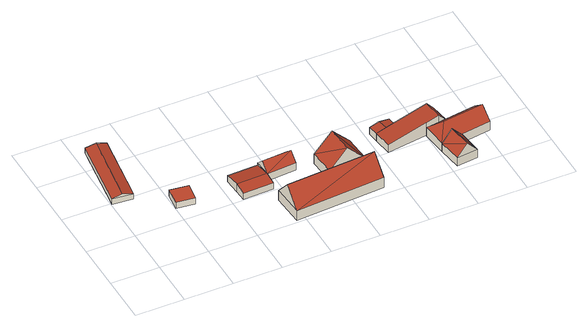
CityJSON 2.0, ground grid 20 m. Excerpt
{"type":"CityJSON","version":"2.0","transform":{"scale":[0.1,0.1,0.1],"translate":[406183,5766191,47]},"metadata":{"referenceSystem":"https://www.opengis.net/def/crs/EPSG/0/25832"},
"CityObjects":{
"building1":{"type":"Building","attributes":{"Gemeindeschluessel":"05515000","Geometrietyp2DReferenz":"3000","function":"31001_2700","roofType":"5000","measuredHeight":3.63},"geometry":[{"type":"Solid","lod":"2","boundaries":[[[[0,1,2,3]],[[4,5,1,0]],[[6,7,5,4]],[[3,2,7,6]],[[6,4,8]],[[8,4,0,9]],[[0,3,9]],[[9,3,6,8]],[[1,5,7,2]]]],"semantics":{"surfaces":[{"type":"WallSurface"},{"type":"RoofSurface"},{"type":"GroundSurface"}],"values":[[0,0,0,0,0,1,0,1,2]]}}]},
"building2":{"type":"Building","attributes":{"Gemeindeschluessel":"05515000","Geometrietyp2DReferenz":"3000","function":"31001_1310","roofType":"1000","measuredHeight":3.03},"geometry":[{"type":"Solid","lod":"2","boundaries":[[[[10,11,12,13]],[[14,15,11,10]],[[16,17,15,14]],[[13,12,17,16]],[[14,10,13,16]],[[11,15,17,12]]]],"semantics":{"surfaces":[{"type":"WallSurface"},{"type":"RoofSurface"},{"type":"GroundSurface"}],"values":[[0,0,0,0,1,2]]}}]},
"building3":{"type":"Building","attributes":{"Gemeindeschluessel":"05515000","Geometrietyp2DReferenz":"3000","function":"31001_2700","roofType":"3100","measuredHeight":3.89},"geometry":[{"type":"Solid","lod":"2","boundaries":[[[[18,19,20,21]],[[22,23,19,18]],[[24,25,23,22]],[[26,27,25,24]],[[28,29,27,26]],[[30,31,29,28]],[[21,20,31,30]],[[24,22,18,21,26]],[[30,28,26,21]],[[19,23,25,27,29,31,20]]]],"semantics":{"surfaces":[{"type":"WallSurface"},{"type":"RoofSurface"},{"type":"GroundSurface"}],"values":[[0,0,0,0,0,0,0,1,1,2]]}}]},
"building4":{"type":"Building","attributes":{"Gemeindeschluessel":"05515000","Geometrietyp2DReferenz":"3000","function":"31001_2700","roofType":"3100","measuredHeight":6.98},"geometry":[{"type":"Solid","lod":"2","boundaries":[[[[32,33,34,35]],[[36,37,33,32]],[[38,39,37,36]],[[35,34,39,38]],[[32,40,36]],[[38,41,35]],[[41,40,32]],[[32,35,41]],[[38,36,40]],[[40,41,38]],[[33,37,39,34]]]],"semantics":{"surfaces":[{"type":"WallSurface"},{"type":"RoofSurface"},{"type":"GroundSurface"}],"values":[[0,0,0,0,0,0,1,1,1,1,2]]}}]},
"building5":{"type":"Building","attributes":{"Gemeindeschluessel":"05515000","Geometrietyp2DReferenz":"3000","function":"31001_1000"},"address":[{"country":"Germany","locality":"Münster","thoroughfareNumber":"221","thoroughfareName":"An der Schlüppe"},{"country":"Germany","locality":"Münster","thoroughfareNumber":"221a","thoroughfareName":"An der Schlüppe"}],"children":["building5-1","building5-2"]},
"building5-1":{"type":"BuildingPart","attributes":{"roofType":"3100","measuredHeight":12.27},"parents":["building5"],"geometry":[{"type":"Solid","lod":"2","boundaries":[[[[42,43,44,45]],[[46,47,43,42]],[[45,44,48,49]],[[42,50,46]],[[49,51,45]],[[51,50,42]],[[42,45,51]],[[50,51,49]],[[49,52,46,50]],[[43,47,53,48,44]],[[47,46,52,53]],[[53,52,49,48]]]],"semantics":{"surfaces":[{"type":"WallSurface"},{"type":"RoofSurface"},{"type":"GroundSurface"},{"type":"ClosureSurface"}],"values":[[0,0,0,0,0,1,1,1,1,2,0,3]]}}]},
"building5-2":{"type":"BuildingPart","attributes":{"roofType":"3100","measuredHeight":12.27},"parents":["building5"],"geometry":[{"type":"Solid","lod":"2","boundaries":[[[[49,48,54,55]],[[56,57,53,52]],[[55,54,57,56]],[[49,58,52]],[[56,59,55]],[[49,55,59]],[[59,58,49]],[[58,59,56]],[[56,52,58]],[[48,53,57,54]],[[48,49,52,53]]]],"semantics":{"surfaces":[{"type":"WallSurface"},{"type":"RoofSurface"},{"type":"GroundSurface"},{"type":"ClosureSurface"}],"values":[[0,0,0,0,0,1,1,1,1,2,3]]}}]},
"building6":{"type":"Building","attributes":{"Gemeindeschluessel":"05515000","Geometrietyp2DReferenz":"3000","function":"31001_2700"},"children":["building6-1","building6-2","building6-3","building6-4"]},
"building6-1":{"type":"BuildingPart","attributes":{"roofType":"3100","measuredHeight":8.72},"parents":["building6"],"geometry":[{"type":"Solid","lod":"2","boundaries":[[[[60,61,62,63]],[[64,65,61,60]],[[66,67,65,64]],[[60,68,64]],[[60,63,69,70]],[[70,68,60]],[[68,70,71,66]],[[66,64,68]],[[61,65,67,62]],[[67,66,63,62]],[[70,69,71]],[[71,69,63,66]]]],"semantics":{"surfaces":[{"type":"WallSurface"},{"type":"RoofSurface"},{"type":"GroundSurface"},{"type":"ClosureSurface"}],"values":[[0,0,0,0,1,1,1,1,2,3,0,3]]}}]},
"building6-2":{"type":"BuildingPart","attributes":{"roofType":"3100","measuredHeight":3.93},"parents":["building6"],"geometry":[{"type":"Solid","lod":"2","boundaries":[[[[72,73,74,75]],[[76,77,73,72]],[[78,79,77,76]],[[72,80,76]],[[75,81,80,72]],[[76,80,81,78]],[[73,77,79,74]],[[79,78,75,74]],[[78,81,75]]]],"semantics":{"surfaces":[{"type":"WallSurface"},{"type":"RoofSurface"},{"type":"GroundSurface"},{"type":"ClosureSurface"}],"values":[[0,0,0,0,1,1,2,3,3]]}}]},
"building6-3":{"type":"BuildingPart","attributes":{"roofType":"3100","measuredHeight":7.14},"parents":["building6"],"geometry":[{"type":"Solid","lod":"2","boundaries":[[[[82,83,84,85,86]],[[87,88,83,82]],[[89,75,74,88,87]],[[90,91,79,78,92]],[[93,94,91,90]],[[95,96,94,93]],[[92,89,87,82,86,97,90]],[[98,95,93,90,97]],[[99,84,83,88,74,79,91,94,96]],[[98,97,100]],[[96,95,98,100,99]],[[85,100,97,86]],[[100,85,84,99]],[[81,75,89,92,78]],[[79,74,75,78]],[[75,81,78]]]],"semantics":{"surfaces":[{"type":"WallSurface"},{"type":"RoofSurface"},{"type":"GroundSurface"},{"type":"ClosureSurface"}],"values":[[0,0,0,0,0,0,1,1,2,0,3,0,3,0,3,3]]}}]},
"building6-4":{"type":"BuildingPart","attributes":{"roofType":"5000","measuredHeight":8.61},"parents":["building6"],"geometry":[{"type":"Solid","lod":"2","boundaries":[[[[101,102,103,104]],[[105,106,102,101]],[[107,63,62,106,105]],[[85,84,67,66,108]],[[96,95,109]],[[104,103,96,109]],[[108,110,85]],[[71,69,107,105,101,110,108]],[[104,109,98,100,85,110,101]],[[102,106,62,67,84,99,96,103]],[[66,71,108]],[[63,107,69]],[[67,62,63,66]],[[66,63,69,71]],[[98,109,95]],[[99,100,98,95,96]],[[84,85,100,99]]]],"semantics":{"surfaces":[{"type":"WallSurface"},{"type":"RoofSurface"},{"type":"GroundSurface"},{"type":"ClosureSurface"}],"values":[[0,0,0,0,0,0,1,1,1,2,0,0,3,3,0,3,3]]}}]}
},
"vertices":[
[5,395,35],[5,395,10],[88,386,10],[88,386,35],[46,696,35],[46,696,10],[129,684,35],[129,684,10],[87,690,46],[46,391,46],
[211,343,40],[211,343,10],[201,269,10],[201,269,40],[288,333,40],[288,333,10],[277,259,40],[277,259,10],
[566,251,50],[566,251,12],[566,255,12],[566,255,50],[568,206,40],[568,206,12],[444,203,40],[444,203,12],[441,251,50],[441,251,12],[437,318,40],[437,318,12],[562,322,40],[562,322,12],
[681,329,51],[681,329,16],[562,322,16],[562,322,51],[686,259,51],[686,259,16],[566,251,51],[566,251,16],[684,294,85],[564,287,85],
[564,7,60],[564,7,14],[930,31,14],[930,31,60],[555,140,60],[555,140,14],[921,164,14],[921,164,60],[559,74,137],[925,97,137],[772,154,60],[772,154,14],
[913,274,14],[913,274,60],[763,264,60],[763,264,14],[846,159,137],[838,269,137],
[1309,26,54],[1309,26,16],[1298,126,16],[1298,126,54],[1222,15,54],[1222,15,16],[1210,114,54],[1210,114,16],[1265,20,103],[1296,125,56],[1254,120,103],[1212,114,56],
[1016,319,48],[1016,319,16],[1022,274,16],[1022,274,48],[1102,330,48],[1102,330,16],[1109,286,48],[1109,286,16],[1059,325,55],[1066,280,55],
[1197,218,78],[1197,218,16],[1197,217,16],[1197,217,56],[1197,217,78],[1033,196,52],[1033,196,16],[1022,274,52],[1242,304,87],[1242,304,16],[1109,286,66],[1272,308,52],[1272,308,16],[1283,228,52],[1283,228,16],[1253,224,87],[1279,228,56],[1253,224,16],[1253,224,56],
[1414,193,102],[1414,193,16],[1407,244,16],[1407,244,57],[1420,142,57],[1420,142,16],[1298,126,56],[1210,114,56],[1283,228,56],[1247,171,102]
]}
